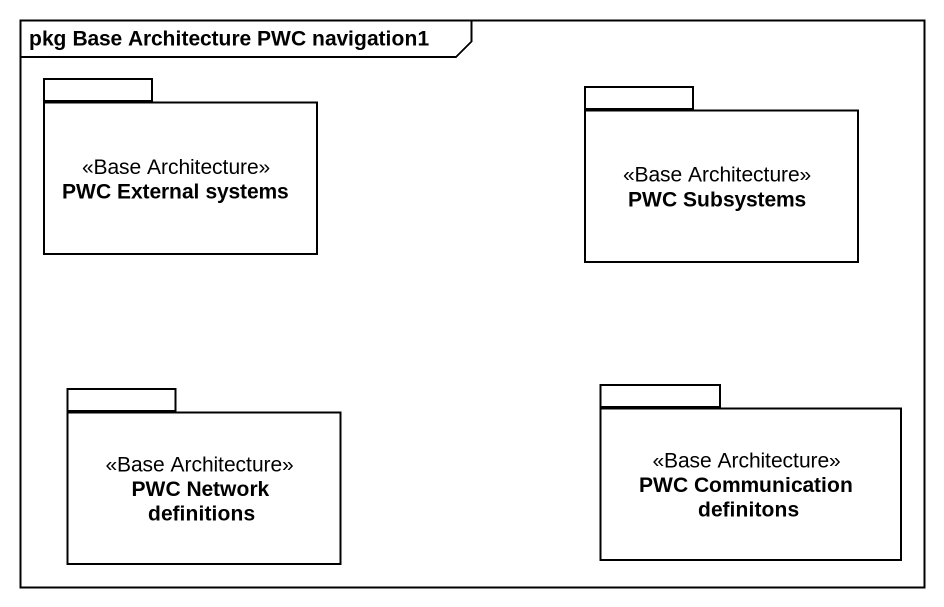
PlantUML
@startuml
mainframe pkg Base Architecture PWC navigation1
package "PWC External systems" as PWC_External_systems <<Base Architecture>> {
}
package "PWC Subsystems" as PWC_Subsystems <<Base Architecture>> {
}
package "PWC Network definitions" as PWC_Network_definitions <<Base Architecture>> {
}
package "PWC Communication definitons" as PWC_Communication_definitons <<Base Architecture>> {
}
@enduml
